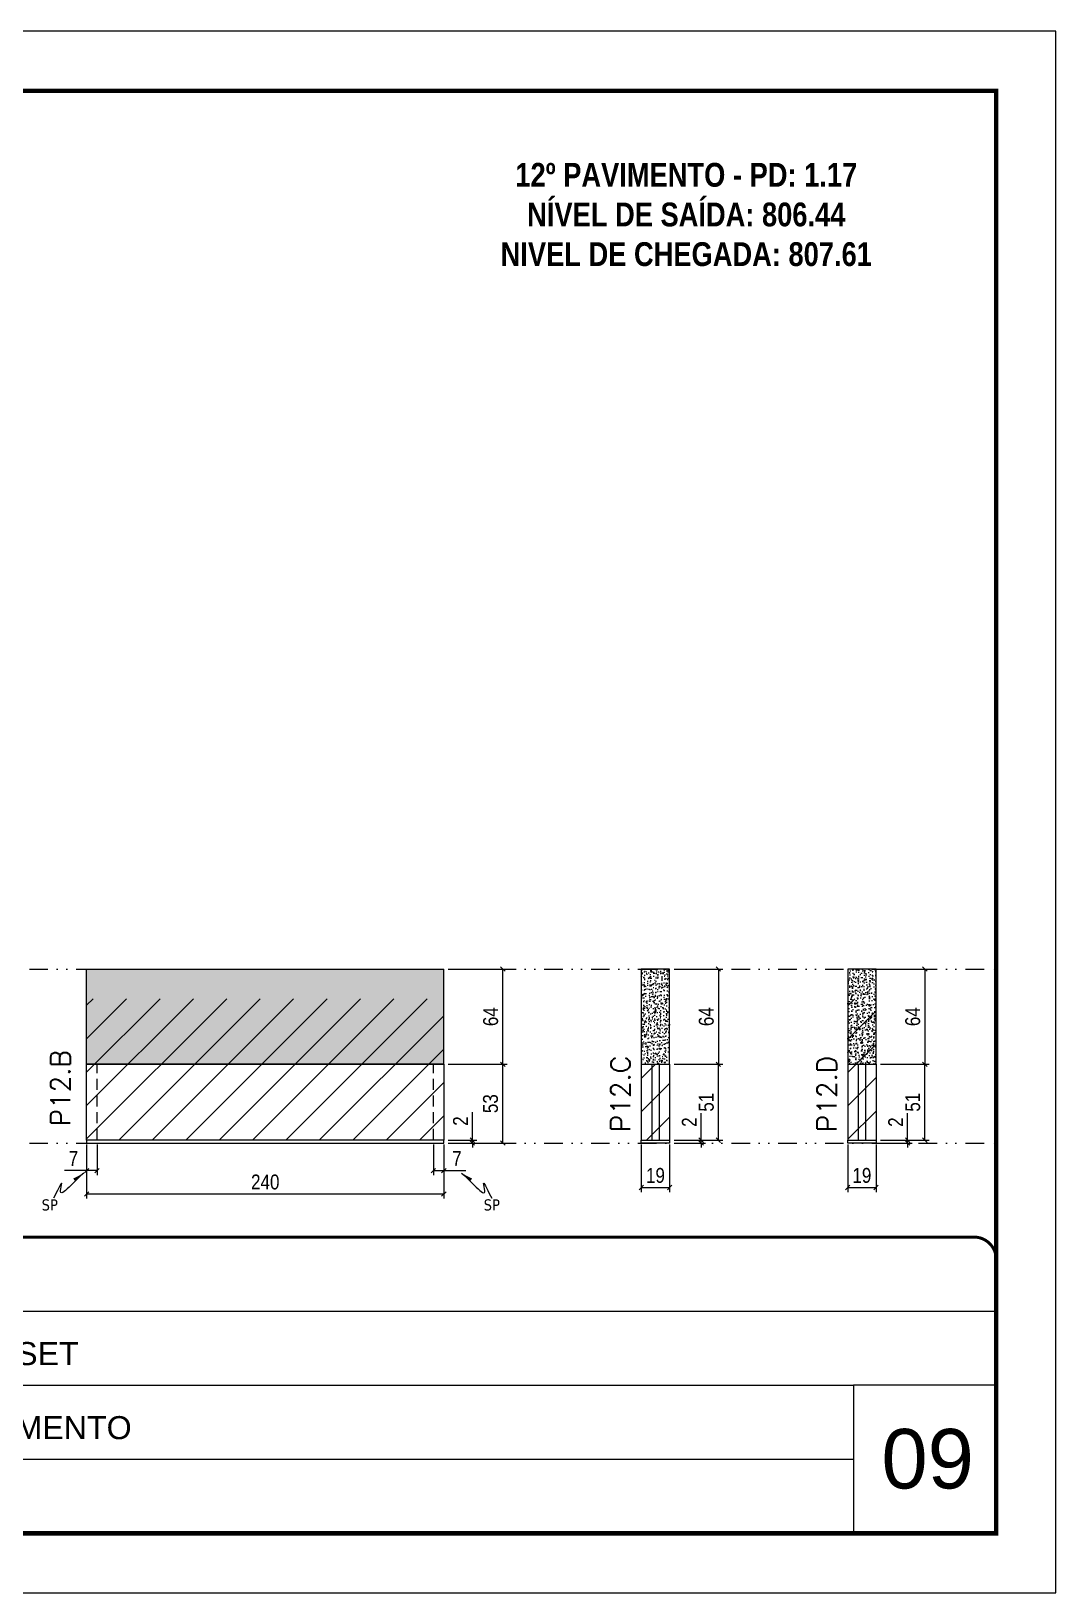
# Model space of a CAD drawing. Extents: x 808 to 7089, y -98 to 17032.
# Drawn here: x 1605 to 2293, y 13685 to 14735 of the extents above; entities that cross this region are included whole.
import ezdxf

# ---------------------------------------------------------------- set-up
doc = ezdxf.new("R2010")
doc.units = 0
for name, pattern in [('CONTINUO', [0]), ('DASHED', [0.75, 0.5, -0.25]), ('DIVIDE2', [0.625, 0.25, -0.125, 0, -0.125, 0, -0.125]), ('HIDDEN', [0.375, 0.25, -0.125])]:
    doc.linetypes.add(name, pattern=pattern)
for name, color, linetype, lineweight in [('CARIMBO', 255, 'Continuous', 9), ('Folhas', 255, 'Continuous', 9), ('REAPROVEITAMENTO', 251, 'Continuous', 9), ('SARRAFO DE PRESSAO', 251, 'DASHED', 9), ('Texto Seção', 7, 'Continuous', 15)]:
    doc.layers.add(name, color=color, linetype=linetype, lineweight=lineweight)
for name, color, linetype in [('COTA', 241, 'Continuous'), ('NOMENCLATURA', 7, 'Continuous'), ('Nível', 160, 'Continuous'), ('Painéis', 200, 'Continuous'), ('SARR_2.2x7', 40, 'Continuous'), ('Sarrafo de Pressão', 42, 'HIDDEN'), ('texto', 7, 'Continuous')]:
    doc.layers.add(name, color=color, linetype=linetype)
doc.styles.add('ARIAL', font='arial.ttf')
doc.styles.add('COTA TECNICA', font='techl___.ttf', dxfattribs={"height": 10})
doc.styles.add('COTA TECNICA-50', font='techl___.ttf', dxfattribs={"height": 10})
doc.styles.add('REGUA-120', font='ROMANS.shx', dxfattribs={"height": 15})
doc.styles.add('ROMANC', font='techb___.ttf', dxfattribs={"height": 2.5})
doc.styles.get("Standard").update_dxf_attribs({"font": 'arial.ttf'})
doc.dimstyles.new('COTA PAINEL-50', dxfattribs={"dimtxt": 10, "dimasz": 3, "dimexe": 3, "dimexo": 3, "dimgap": 3, "dimtad": 1, "dimdec": 1, "dimzin": 12, "dimdsep": 46, "dimtxsty": 'COTA TECNICA-50', "dimblk1": 'OBLIQUE', "dimblk2": 'OBLIQUE', "dimsah": 1, "dimcen": 0.9, "dimclrd": 4, "dimclre": 4, "dimclrt": 240, "dimadec": 1, "dimazin": 3, "dimtfac": 1, "dimtdec": 1, "dimtmove": 0, "dimatfit": 3, "dimfxl": 1, "dimtolj": 1, "dimtzin": 12, "dimarcsym": 0})
doc.dimstyles.new('PAINEL', dxfattribs={"dimtxt": 10, "dimasz": 3, "dimexe": 3, "dimexo": 3, "dimgap": 3, "dimtad": 1, "dimdec": 1, "dimzin": 12, "dimdsep": 46, "dimtxsty": 'COTA TECNICA', "dimblk1": 'OBLIQUE', "dimblk2": 'OBLIQUE', "dimsah": 1, "dimcen": 0.9, "dimclrd": 4, "dimclre": 4, "dimclrt": 240, "dimadec": 1, "dimazin": 3, "dimtfac": 1, "dimtdec": 1, "dimtmove": 0, "dimatfit": 3, "dimfxl": 1, "dimtolj": 1, "dimtzin": 12, "dimarcsym": 0})
doc.dimstyles.get("Standard").update_dxf_attribs({"dimtxt": 0.18, "dimasz": 0.18, "dimexe": 0.18, "dimexo": 0.0625, "dimgap": 0.09, "dimtad": 0, "dimtih": 1, "dimtoh": 1, "dimdec": 4, "dimzin": 0, "dimdsep": 46, "dimtxsty": 'Standard', "dimcen": 0.09, "dimadec": 0, "dimazin": 0, "dimtfac": 1, "dimtdec": 4, "dimtofl": 0, "dimtmove": 0, "dimatfit": 3, "dimfxl": 1, "dimtolj": 1, "dimtzin": 0, "dimarcsym": 0})
pattern_1 = [(45, (-4768.5, -1148.575), (-11.22532, 11.22532), [])]
pattern_2 = [(50, (-4768.5, -1192.575), (5.4655401, -0.4781726), [0.5715, -6.2865]), (355, (-4768.5, -1192.575), (-1.0573026, 5.7317054), [0.4572, -5.0292175]), (100.451445, (-4768.0445, -1192.615), (4.4082374, 5.2535326), [0.4857003, -5.3427073]), (46.1842, (-4768.5, -1191.051), (8.1323712, -1.2612698), [0.85725, -9.42975]), (96.63556, (-4767.822, -1191.156), (7.122124, 7.4227837), [0.7285507, -8.0140682]), (351.18415, (-4768.5, -1191.051), (7.122124, 7.4227837), [0.685799, -7.543792]), (21, (-4767.738, -1191.432), (4.5484317, -3.067956), [0.5715, -6.2865]), (326, (-4767.738, -1191.432), (1.8540609, 5.525639), [0.4572, -5.0292]), (71.451445, (-4767.359, -1191.688), (6.4024926, 2.457683), [0.4857003, -5.3426981]), (37.5, (-4768.5, -1192.5751), (0.0926581, 2.53665117), [0, -4.96824, 0, -5.1054, 0, -5.04825]), (7.5, (-4768.5, -1192.575), (2.00458988, 3.00541724), [0, -2.91084, 0, -4.85394, 0, -1.92405]), (327.5, (-4770.1993, -1192.5751), (4.06771786, -0.17186232), [0, -1.905, 0, -5.9436, 0, -7.8867]), (317.5, (-4770.9613, -1192.575), (4.44387544, 0.7627947), [0, -2.4765, 0, -3.94716, 0, -5.6007])]

# ---------------------------------------------------------------- blocks, each defined once
blk = doc.blocks.new('9999999999')
at = {"color": 30, "linetype": 'CONTINUO'}
for p, q in [((98564.6, 34379.6), (99584, 34379.6)), ((98564.6, 34329.8), (99488, 34329.8)), ((99584, 34329.8), (99488, 34329.8)), ((99488, 34329.8), (99488, 34230.2)), ((98564.6, 34280), (99488, 34280))]:
    blk.add_line(p, q, dxfattribs=at)
at = {"color": 30, "linetype": 'CONTINUO', "const_width": 2}
blk.add_lwpolyline([(99584, 34230.2), (99584, 34414.4, 0.414214), (99569, 34429.4), (98229, 34429.4, 0.414214), (98214, 34414.4), (98214, 34245.2, 0.414214), (98229, 34230.2), (99584, 34230.2)], format="xyb", dxfattribs=at)
at = {"layer": 'Folhas'}
blk.add_lwpolyline([(98139, 34190.2), (99624, 34190.2), (99624, 35240.2), (98139, 35240.2)], close=True, dxfattribs=at)
at = {"layer": 'Folhas', "color": 30, "const_width": 3}
blk.add_lwpolyline([(98214, 34230.2), (99584, 34230.2), (99584, 35200.2), (98214, 35200.2)], close=True, dxfattribs=at)
at = {"color": 7, "linetype": 'Continuous', "ltscale": 5, "style": 'ARIAL'}
for s, height, p in [('NIK SUNSET', 15.48, (98837.7, 34343.3)), ('12º PAVIMENTO', 15.483, (98837.7, 34293.5))]:
    blk.add_text(s, height=height, dxfattribs=at).set_placement(p)
blk = doc.blocks.new('_Oblique')
at = {"color": 0, "linetype": 'ByBlock', "lineweight": -2}
blk.add_line((-0.5, -0.5), (0.5, 0.5), dxfattribs=at)
blk = doc.blocks.new('*D1184')
at = {"layer": 'COTA', "color": 4, "lineweight": -2, "transparency": 16777216}
for p, q in [((1642, 13986.7), (1642, 13950.4)), ((1882, 13986.7), (1882, 13950.4)), ((1882, 13953.4), (1642, 13953.4))]:
    blk.add_line(p, q, dxfattribs=at)
at = {"layer": 'Defpoints', "color": 0, "transparency": 16777216}
for p in [(1642, 13989.7), (1882, 13989.7), (1642, 13953.4)]:
    blk.add_point(p, dxfattribs=at)
at = {"layer": 'COTA', "color": 4, "lineweight": -2, "transparency": 16777216, "xscale": 3, "yscale": 3, "zscale": 3, "rotation": 180}
blk.add_blockref('_Oblique', (1642, 13953.4), dxfattribs=at)
at = {"layer": 'COTA', "color": 4, "lineweight": -2, "transparency": 16777216, "xscale": 3, "yscale": 3, "zscale": 3}
blk.add_blockref('_Oblique', (1882, 13953.4), dxfattribs=at)
at = {"layer": 'COTA', "color": 240, "transparency": 16777216, "insert": (1762, 13961.5), "char_height": 10, "attachment_point": 5, "style": 'COTA TECNICA'}
blk.add_mtext('\\A1;240', dxfattribs=at)
blk = doc.blocks.new('*D1185')
at = {"layer": 'COTA', "color": 4, "lineweight": -2, "transparency": 16777216}
for p, q in [((1875, 13986.7), (1875, 13966.2)), ((1882, 13984.7), (1882, 13966.2)), ((1875, 13969.2), (1882, 13969.2)), ((1882, 13969.2), (1896.7, 13969.2))]:
    blk.add_line(p, q, dxfattribs=at)
at = {"layer": 'Defpoints', "color": 0, "transparency": 16777216}
for p in [(1875, 13989.7), (1882, 13987.7), (1882, 13969.2)]:
    blk.add_point(p, dxfattribs=at)
at = {"layer": 'COTA', "color": 4, "lineweight": -2, "transparency": 16777216, "xscale": 3, "yscale": 3, "zscale": 3, "rotation": 180}
blk.add_blockref('_Oblique', (1875, 13969.2), dxfattribs=at)
at = {"layer": 'COTA', "color": 4, "lineweight": -2, "transparency": 16777216, "xscale": 3, "yscale": 3, "zscale": 3}
blk.add_blockref('_Oblique', (1882, 13969.2), dxfattribs=at)
at = {"layer": 'COTA', "color": 240, "transparency": 16777216, "insert": (1890.8, 13977.3), "char_height": 10, "attachment_point": 5, "style": 'COTA TECNICA-50'}
blk.add_mtext('\\A1;7', dxfattribs=at)
blk = doc.blocks.new('*D1186')
at = {"layer": 'COTA', "color": 4, "lineweight": -2, "transparency": 16777216}
for p, q in [((1649, 13986.7), (1649, 13966.2)), ((1642, 13984.7), (1642, 13966.2)), ((1642, 13969.2), (1627.2, 13969.2)), ((1649, 13969.2), (1642, 13969.2))]:
    blk.add_line(p, q, dxfattribs=at)
at = {"layer": 'Defpoints', "color": 0, "transparency": 16777216}
for p in [(1642, 13987.7), (1649, 13989.7), (1642, 13969.2)]:
    blk.add_point(p, dxfattribs=at)
at = {"layer": 'COTA', "color": 4, "lineweight": -2, "transparency": 16777216, "xscale": 3, "yscale": 3, "zscale": 3, "rotation": 180}
blk.add_blockref('_Oblique', (1642, 13969.2), dxfattribs=at)
at = {"layer": 'COTA', "color": 4, "lineweight": -2, "transparency": 16777216, "xscale": 3, "yscale": 3, "zscale": 3}
blk.add_blockref('_Oblique', (1649, 13969.2), dxfattribs=at)
at = {"layer": 'COTA', "color": 240, "transparency": 16777216, "insert": (1633.1, 13977.3), "char_height": 10, "attachment_point": 5, "style": 'COTA TECNICA-50'}
blk.add_mtext('\\A1;7', dxfattribs=at)
blk = doc.blocks.new('*D1187')
at = {"layer": 'COTA', "color": 4, "linetype": 'ByBlock', "lineweight": -2, "transparency": 16777216}
for p, q in [((1885, 14040.7), (1924.6, 14040.7)), ((1921.6, 13987.7), (1921.6, 14040.7)), ((1885, 13987.7), (1924.6, 13987.7))]:
    blk.add_line(p, q, dxfattribs=at)
at = {"layer": 'Defpoints', "color": 0, "linetype": 'ByBlock', "transparency": 16777216}
for p in [(1882, 14040.7), (1921.6, 14040.7), (1882, 13987.7)]:
    blk.add_point(p, dxfattribs=at)
at = {"layer": 'COTA', "color": 4, "linetype": 'ByBlock', "lineweight": -2, "transparency": 16777216, "xscale": 3, "yscale": 3, "zscale": 3}
for p, rotation in [((1921.6, 14040.7), 90), ((1921.6, 13987.7), 270)]:
    blk.add_blockref('_Oblique', p, dxfattribs=dict(at, rotation=rotation))
at = {"layer": 'COTA', "color": 240, "linetype": 'ByBlock', "transparency": 16777216, "insert": (1913.4, 14014.2), "char_height": 10, "attachment_point": 5, "rotation": 90, "style": 'COTA TECNICA'}
blk.add_mtext('\\A1;53', dxfattribs=at)
blk = doc.blocks.new('*D1188')
at = {"layer": 'COTA', "color": 4, "lineweight": -2, "transparency": 16777216}
for p, q in [((1901.2, 13989.7), (1901.2, 14008.5)), ((1885, 13989.7), (1904.2, 13989.7)), ((1885, 13987.7), (1904.2, 13987.7)), ((1901.2, 13987.7), (1901.2, 13989.7)), ((1901.2, 13987.7), (1901.2, 13984.7))]:
    blk.add_line(p, q, dxfattribs=at)
at = {"layer": 'Defpoints', "color": 0, "transparency": 16777216}
for p in [(1882, 13989.7), (1882, 13987.7), (1901.2, 13987.7)]:
    blk.add_point(p, dxfattribs=at)
at = {"layer": 'COTA', "color": 4, "lineweight": -2, "transparency": 16777216, "xscale": 3, "yscale": 3, "zscale": 3}
for p, rotation in [((1901.2, 13989.7), 270), ((1901.2, 13987.7), 90)]:
    blk.add_blockref('_Oblique', p, dxfattribs=dict(at, rotation=rotation))
at = {"layer": 'COTA', "color": 240, "transparency": 16777216, "insert": (1893.2, 14002.5), "char_height": 10, "attachment_point": 5, "rotation": 90, "style": 'COTA TECNICA-50'}
blk.add_mtext('\\A1;2', dxfattribs=at)
blk = doc.blocks.new('*D1189')
at = {"layer": 'COTA', "color": 4, "linetype": 'ByBlock', "lineweight": -2, "transparency": 16777216}
for p, q in [((1885, 14040.7), (1924.6, 14040.7)), ((1921.6, 13987.7), (1921.6, 14040.7)), ((1885, 13987.7), (1924.6, 13987.7))]:
    blk.add_line(p, q, dxfattribs=at)
at = {"layer": 'Defpoints', "color": 0, "linetype": 'ByBlock', "transparency": 16777216}
for p in [(1882, 14040.7), (1921.6, 14040.7), (1882, 13987.7)]:
    blk.add_point(p, dxfattribs=at)
at = {"layer": 'COTA', "color": 4, "linetype": 'ByBlock', "lineweight": -2, "transparency": 16777216, "xscale": 3, "yscale": 3, "zscale": 3}
for p, rotation in [((1921.6, 14040.7), 90), ((1921.6, 13987.7), 270)]:
    blk.add_blockref('_Oblique', p, dxfattribs=dict(at, rotation=rotation))
at = {"layer": 'COTA', "color": 240, "linetype": 'ByBlock', "transparency": 16777216, "insert": (1913.4, 14014.2), "char_height": 10, "attachment_point": 5, "rotation": 90, "style": 'COTA TECNICA'}
blk.add_mtext('\\A1;53', dxfattribs=at)
blk = doc.blocks.new('*D1194')
at = {"layer": 'COTA', "color": 4, "lineweight": -2, "transparency": 16777216}
for p, q in [((2014.7, 13986.7), (2014.7, 13954.8)), ((2033.7, 13986.7), (2033.7, 13954.8)), ((2014.7, 13957.8), (2033.7, 13957.8))]:
    blk.add_line(p, q, dxfattribs=at)
at = {"layer": 'Defpoints', "color": 0, "transparency": 16777216}
for p in [(2014.7, 13989.7), (2033.7, 13989.7), (2033.7, 13957.8)]:
    blk.add_point(p, dxfattribs=at)
at = {"layer": 'COTA', "color": 4, "lineweight": -2, "transparency": 16777216, "xscale": 3, "yscale": 3, "zscale": 3, "rotation": 180}
blk.add_blockref('_Oblique', (2014.7, 13957.8), dxfattribs=at)
at = {"layer": 'COTA', "color": 4, "lineweight": -2, "transparency": 16777216, "xscale": 3, "yscale": 3, "zscale": 3}
blk.add_blockref('_Oblique', (2033.7, 13957.8), dxfattribs=at)
at = {"layer": 'COTA', "color": 240, "transparency": 16777216, "insert": (2024.2, 13965.9), "char_height": 10, "attachment_point": 5, "style": 'COTA TECNICA'}
blk.add_mtext('\\A1;19', dxfattribs=at)
blk = doc.blocks.new('*D1195')
at = {"layer": 'COTA', "color": 4, "lineweight": -2, "transparency": 16777216}
for p, q in [((2054.9, 13989.7), (2054.9, 14007.9)), ((2036.7, 13989.7), (2057.9, 13989.7)), ((2036.7, 13987.7), (2057.9, 13987.7)), ((2054.9, 13987.7), (2054.9, 13989.7)), ((2054.9, 13987.7), (2054.9, 13984.7))]:
    blk.add_line(p, q, dxfattribs=at)
at = {"layer": 'Defpoints', "color": 0, "transparency": 16777216}
for p in [(2033.7, 13989.7), (2033.7, 13987.7), (2054.9, 13989.7)]:
    blk.add_point(p, dxfattribs=at)
at = {"layer": 'COTA', "color": 4, "lineweight": -2, "transparency": 16777216, "xscale": 3, "yscale": 3, "zscale": 3}
for p, rotation in [((2054.9, 13989.7), 270), ((2054.9, 13987.7), 90)]:
    blk.add_blockref('_Oblique', p, dxfattribs=dict(at, rotation=rotation))
at = {"layer": 'COTA', "color": 240, "transparency": 16777216, "insert": (2046.9, 14001.8), "char_height": 10, "attachment_point": 5, "rotation": 90, "style": 'COTA TECNICA-50'}
blk.add_mtext('\\A1;2', dxfattribs=at)
blk = doc.blocks.new('*D1219')
at = {"layer": 'COTA', "color": 4, "linetype": 'ByBlock', "lineweight": -2, "transparency": 16777216}
for p, q in [((2036.7, 14104.7), (2069.5, 14104.7)), ((2066.5, 14104.7), (2066.5, 14040.7)), ((2036.7, 14040.7), (2069.5, 14040.7))]:
    blk.add_line(p, q, dxfattribs=at)
at = {"layer": 'Defpoints', "color": 0, "linetype": 'ByBlock', "transparency": 16777216}
for p in [(2033.7, 14104.7), (2033.7, 14040.7), (2066.5, 14040.7)]:
    blk.add_point(p, dxfattribs=at)
at = {"layer": 'COTA', "color": 4, "linetype": 'ByBlock', "lineweight": -2, "transparency": 16777216, "xscale": 3, "yscale": 3, "zscale": 3}
for p, rotation in [((2066.5, 14104.7), 90), ((2066.5, 14040.7), 270)]:
    blk.add_blockref('_Oblique', p, dxfattribs=dict(at, rotation=rotation))
at = {"layer": 'COTA', "color": 240, "linetype": 'ByBlock', "transparency": 16777216, "insert": (2058.4, 14072.7), "char_height": 10, "attachment_point": 5, "rotation": 90, "style": 'COTA TECNICA'}
blk.add_mtext('\\A1;64', dxfattribs=at)
blk = doc.blocks.new('*D1220')
at = {"layer": 'COTA', "color": 4, "lineweight": -2, "transparency": 16777216}
for p, q in [((2036.7, 14040.7), (2069.5, 14040.7)), ((2066.5, 13989.7), (2066.5, 14040.7)), ((2036.7, 13989.7), (2069.5, 13989.7))]:
    blk.add_line(p, q, dxfattribs=at)
at = {"layer": 'Defpoints', "color": 0, "transparency": 16777216}
for p in [(2033.7, 14040.7), (2066.5, 14040.7), (2033.7, 13989.7)]:
    blk.add_point(p, dxfattribs=at)
at = {"layer": 'COTA', "color": 4, "lineweight": -2, "transparency": 16777216, "xscale": 3, "yscale": 3, "zscale": 3}
for p, rotation in [((2066.5, 14040.7), 90), ((2066.5, 13989.7), 270)]:
    blk.add_blockref('_Oblique', p, dxfattribs=dict(at, rotation=rotation))
at = {"layer": 'COTA', "color": 240, "transparency": 16777216, "insert": (2058.4, 14015.2), "char_height": 10, "attachment_point": 5, "rotation": 90, "style": 'COTA TECNICA-50'}
blk.add_mtext('\\A1;51', dxfattribs=at)
blk = doc.blocks.new('*D1196')
at = {"layer": 'COTA', "color": 4, "lineweight": -2, "transparency": 16777216}
for p, q in [((2153.4, 13986.7), (2153.4, 13954.8)), ((2172.4, 13986.7), (2172.4, 13954.8)), ((2153.4, 13957.8), (2172.4, 13957.8))]:
    blk.add_line(p, q, dxfattribs=at)
at = {"layer": 'Defpoints', "color": 0, "transparency": 16777216}
for p in [(2153.4, 13989.7), (2172.4, 13989.7), (2172.4, 13957.8)]:
    blk.add_point(p, dxfattribs=at)
at = {"layer": 'COTA', "color": 4, "lineweight": -2, "transparency": 16777216, "xscale": 3, "yscale": 3, "zscale": 3, "rotation": 180}
blk.add_blockref('_Oblique', (2153.4, 13957.8), dxfattribs=at)
at = {"layer": 'COTA', "color": 4, "lineweight": -2, "transparency": 16777216, "xscale": 3, "yscale": 3, "zscale": 3}
blk.add_blockref('_Oblique', (2172.4, 13957.8), dxfattribs=at)
at = {"layer": 'COTA', "color": 240, "transparency": 16777216, "insert": (2162.9, 13965.9), "char_height": 10, "attachment_point": 5, "style": 'COTA TECNICA'}
blk.add_mtext('\\A1;19', dxfattribs=at)
blk = doc.blocks.new('*D1197')
at = {"layer": 'COTA', "color": 4, "lineweight": -2, "transparency": 16777216}
for p, q in [((2193.6, 13989.7), (2193.6, 14007.9)), ((2175.4, 13989.7), (2196.6, 13989.7)), ((2175.4, 13987.7), (2196.6, 13987.7)), ((2193.6, 13987.7), (2193.6, 13989.7)), ((2193.6, 13987.7), (2193.6, 13984.7))]:
    blk.add_line(p, q, dxfattribs=at)
at = {"layer": 'Defpoints', "color": 0, "transparency": 16777216}
for p in [(2172.4, 13989.7), (2172.4, 13987.7), (2193.6, 13989.7)]:
    blk.add_point(p, dxfattribs=at)
at = {"layer": 'COTA', "color": 4, "lineweight": -2, "transparency": 16777216, "xscale": 3, "yscale": 3, "zscale": 3}
for p, rotation in [((2193.6, 13989.7), 270), ((2193.6, 13987.7), 90)]:
    blk.add_blockref('_Oblique', p, dxfattribs=dict(at, rotation=rotation))
at = {"layer": 'COTA', "color": 240, "transparency": 16777216, "insert": (2185.6, 14001.8), "char_height": 10, "attachment_point": 5, "rotation": 90, "style": 'COTA TECNICA-50'}
blk.add_mtext('\\A1;2', dxfattribs=at)
blk = doc.blocks.new('*D1221')
at = {"layer": 'COTA', "color": 4, "linetype": 'ByBlock', "lineweight": -2, "transparency": 16777216}
for p, q in [((2175.4, 14104.7), (2208.2, 14104.7)), ((2205.2, 14104.7), (2205.2, 14040.7)), ((2175.4, 14040.7), (2208.2, 14040.7))]:
    blk.add_line(p, q, dxfattribs=at)
at = {"layer": 'Defpoints', "color": 0, "linetype": 'ByBlock', "transparency": 16777216}
for p in [(2172.4, 14104.7), (2172.4, 14040.7), (2205.2, 14040.7)]:
    blk.add_point(p, dxfattribs=at)
at = {"layer": 'COTA', "color": 4, "linetype": 'ByBlock', "lineweight": -2, "transparency": 16777216, "xscale": 3, "yscale": 3, "zscale": 3}
for p, rotation in [((2205.2, 14104.7), 90), ((2205.2, 14040.7), 270)]:
    blk.add_blockref('_Oblique', p, dxfattribs=dict(at, rotation=rotation))
at = {"layer": 'COTA', "color": 240, "linetype": 'ByBlock', "transparency": 16777216, "insert": (2197.1, 14072.7), "char_height": 10, "attachment_point": 5, "rotation": 90, "style": 'COTA TECNICA'}
blk.add_mtext('\\A1;64', dxfattribs=at)
blk = doc.blocks.new('*D1222')
at = {"layer": 'COTA', "color": 4, "lineweight": -2, "transparency": 16777216}
for p, q in [((2175.4, 14040.7), (2208.2, 14040.7)), ((2205.2, 13989.7), (2205.2, 14040.7)), ((2175.4, 13989.7), (2208.2, 13989.7))]:
    blk.add_line(p, q, dxfattribs=at)
at = {"layer": 'Defpoints', "color": 0, "transparency": 16777216}
for p in [(2172.4, 14040.7), (2205.2, 14040.7), (2172.4, 13989.7)]:
    blk.add_point(p, dxfattribs=at)
at = {"layer": 'COTA', "color": 4, "lineweight": -2, "transparency": 16777216, "xscale": 3, "yscale": 3, "zscale": 3}
for p, rotation in [((2205.2, 14040.7), 90), ((2205.2, 13989.7), 270)]:
    blk.add_blockref('_Oblique', p, dxfattribs=dict(at, rotation=rotation))
at = {"layer": 'COTA', "color": 240, "transparency": 16777216, "insert": (2197.1, 14015.2), "char_height": 10, "attachment_point": 5, "rotation": 90, "style": 'COTA TECNICA-50'}
blk.add_mtext('\\A1;51', dxfattribs=at)
blk = doc.blocks.new('*D1217')
at = {"layer": 'COTA', "color": 4, "lineweight": -2, "transparency": 16777216}
for p, q in [((1885, 14104.7), (1924.6, 14104.7)), ((1921.6, 14040.7), (1921.6, 14104.7)), ((1885, 14040.7), (1924.6, 14040.7))]:
    blk.add_line(p, q, dxfattribs=at)
at = {"layer": 'Defpoints', "color": 0, "transparency": 16777216}
for p in [(1882, 14104.7), (1921.6, 14104.7), (1882, 14040.7)]:
    blk.add_point(p, dxfattribs=at)
at = {"layer": 'COTA', "color": 4, "lineweight": -2, "transparency": 16777216, "xscale": 3, "yscale": 3, "zscale": 3}
for p, rotation in [((1921.6, 14104.7), 90), ((1921.6, 14040.7), 270)]:
    blk.add_blockref('_Oblique', p, dxfattribs=dict(at, rotation=rotation))
at = {"layer": 'COTA', "color": 240, "transparency": 16777216, "insert": (1913.5, 14072.7), "char_height": 10, "attachment_point": 5, "rotation": 90, "style": 'COTA TECNICA'}
blk.add_mtext('\\A1;64', dxfattribs=at)

msp = doc.modelspace()

# ---------------------------------------------------------------- hatches: boundary and pattern name
at = {"layer": 'COTA', "linetype": 'ByBlock'}
h = msp.add_hatch(dxfattribs=at)
h.set_pattern_fill('AR-CONC', color=256, scale=0.03)
h.set_pattern_definition([(50, (-4404.6205, -1192.575), (5.4655401, -0.4781726), [0.5715, -6.2865]), (355, (-4404.6205, -1192.575), (-1.0573026, 5.7317054), [0.4572, -5.0292175]), (100.451445, (-4404.165, -1192.615), (4.4082374, 5.2535326), [0.4857003, -5.3427073]), (46.1842, (-4404.6205, -1191.051), (8.1323712, -1.2612698), [0.85725, -9.42975]), (96.63556, (-4403.943, -1191.156), (7.122124, 7.4227837), [0.7285507, -8.0140682]), (351.18415, (-4404.6205, -1191.051), (7.122124, 7.4227837), [0.685799, -7.543792]), (21, (-4403.8585, -1191.432), (4.5484317, -3.067956), [0.5715, -6.2865]), (326, (-4403.8585, -1191.432), (1.8540609, 5.525639), [0.4572, -5.0292]), (71.451445, (-4403.4795, -1191.688), (6.4024926, 2.457683), [0.4857003, -5.3426981]), (37.5, (-4404.6205, -1192.5751), (0.0926581, 2.53665117), [0, -4.96824, 0, -5.1054, 0, -5.04825]), (7.5, (-4404.6205, -1192.575), (2.00458988, 3.00541724), [0, -2.91084, 0, -4.85394, 0, -1.92405]), (327.5, (-4406.3198, -1192.5751), (4.06771786, -0.17186232), [0, -1.905, 0, -5.9436, 0, -7.8867]), (317.5, (-4407.0818, -1192.575), (4.44387544, 0.7627947), [0, -2.4765, 0, -3.94716, 0, -5.6007])])
h.paths.add_polyline_path([(1881.98, 14040.74), (1881.98, 14104.74), (1641.98, 14104.74), (1641.98, 14040.74)])
h = msp.add_hatch(dxfattribs=at)
h.set_pattern_fill('AR-CONC', color=256, scale=0.03)
h.set_pattern_definition(pattern_2)
h.paths.add_polyline_path([(2033.67, 14104.74), (2014.67, 14104.74), (2014.67, 14040.74), (2033.67, 14040.74)])
h = msp.add_hatch(dxfattribs=at)
h.set_pattern_fill('AR-CONC', color=256, scale=0.03)
h.set_pattern_definition(pattern_2)
h.paths.add_polyline_path([(2172.39, 14104.74), (2153.39, 14104.74), (2153.39, 14040.74), (2172.39, 14040.74)])
at = {"layer": 'REAPROVEITAMENTO'}
h = msp.add_hatch(dxfattribs=at)
h.set_pattern_fill('ANSI31', color=256, scale=5)
h.set_pattern_definition([(45, (-4404.62, -1148.575), (-11.22532, 11.22532), [])])
h.paths.add_polyline_path([(1881.98, 13989.74), (1881.98, 14084.74), (1641.98, 14084.74), (1641.98, 13989.74)])
h = msp.add_hatch(dxfattribs=at)
h.set_pattern_fill('ANSI31', color=256, scale=5)
h.set_pattern_definition(pattern_1)
h.paths.add_polyline_path([(2172.39, 14084.72), (2153.39, 14084.72), (2153.39, 13989.74), (2172.39, 13989.74)])
h = msp.add_hatch(dxfattribs=at)
h.set_pattern_fill('ANSI31', color=256, scale=5)
h.set_pattern_definition(pattern_1)
h.paths.add_polyline_path([(2033.67, 14040.72), (2014.67, 14040.72), (2014.67, 13989.74), (2033.67, 13989.74)])

# ---------------------------------------------------------------- linework, layer by layer
at = {"layer": 'COTA', "linetype": 'ByBlock'}
for p, q in [((1641.98, 14104.74), (1641.98, 14104.74)), ((1641.98, 14040.74), (1641.98, 14104.74)), ((1641.98, 14104.74), (1881.98, 14104.74)), ((1881.98, 14040.74), (1881.98, 14104.74))]:
    msp.add_line(p, q, dxfattribs=at)
for points in [[(2014.67, 14040.72), (2033.67, 14040.72), (2033.67, 14104.74), (2014.67, 14104.74)], [(2153.39, 14040.72), (2172.39, 14040.72), (2172.39, 14104.74), (2153.39, 14104.74)]]:
    msp.add_lwpolyline(points, close=True, dxfattribs=at)
at = {"layer": 'Nível', "color": 4, "linetype": 'DIVIDE2', "ltscale": 50}
for p, q in [((1194.64, 14104.74), (2253.17, 14104.74)), ((1194.64, 13987.74), (2253.17, 13987.74))]:
    msp.add_line(p, q, dxfattribs=at)
at = {"layer": 'Painéis'}
for p, q in [((2014.67, 14040.74), (2033.67, 14040.74)), ((2014.67, 14040.72), (2014.67, 13989.74)), ((2033.67, 14040.72), (2033.67, 13989.74)), ((2153.39, 14040.74), (2172.39, 14040.74)), ((2153.39, 14040.72), (2153.39, 13989.74)), ((2172.39, 14040.72), (2172.39, 13989.74)), ((2014.67, 13989.74), (2033.67, 13989.74)), ((2014.67, 13989.74), (2033.67, 13989.74)), ((2014.67, 13987.74), (2014.67, 13989.74)), ((2033.67, 13987.74), (2014.67, 13987.74)), ((2033.67, 13989.74), (2033.67, 13987.74)), ((2153.39, 13989.74), (2172.39, 13989.74)), ((2153.39, 13989.74), (2172.39, 13989.74)), ((2153.39, 13987.74), (2153.39, 13989.74)), ((2172.39, 13987.74), (2153.39, 13987.74)), ((2172.39, 13989.74), (2172.39, 13987.74))]:
    msp.add_line(p, q, dxfattribs=at)
for points in [[(1641.98, 14040.74), (1881.98, 14040.74), (1881.98, 14040.74), (1641.98, 14040.74)], [(1641.98, 14040.74), (1881.98, 14040.74), (1881.98, 13989.74), (1641.98, 13989.74)], [(1641.98, 13987.74), (1881.98, 13987.74), (1881.98, 13989.74), (1641.98, 13989.74)]]:
    msp.add_lwpolyline(points, close=True, dxfattribs=at)
at = {"layer": 'SARR_2.2x7'}
for p, q in [((2021.67, 14040.72), (2021.67, 13989.74)), ((2026.67, 14040.72), (2026.67, 13989.74)), ((2160.39, 14040.72), (2160.39, 13989.74)), ((2165.39, 14040.72), (2165.39, 13989.74))]:
    msp.add_line(p, q, dxfattribs=at)
at = {"layer": 'Sarrafo de Pressão', "ltscale": 30}
for p, q in [((1648.98, 14040.74), (1648.98, 14040.74)), ((1648.98, 13989.74), (1648.98, 14040.74)), ((1874.98, 14040.74), (1874.98, 14040.74)), ((1874.98, 13989.74), (1874.98, 14040.74))]:
    msp.add_line(p, q, dxfattribs=at)

# ---------------------------------------------------------------- block references
at = {"layer": 'SARRAFO DE PRESSAO', "color": 6, "linetype": 'ByBlock'}
msp.add_blockref('9999999999', (-97330.81, -20504.88), dxfattribs=at)

# ---------------------------------------------------------------- texts
at = {"layer": 'CARIMBO', "style": 'ARIAL'}
msp.add_text('09', height=40, dxfattribs=at).set_placement((2176.03, 13755.47))
at = {"layer": 'NOMENCLATURA', "color": 2, "insert": (2044.91, 14673.47), "char_height": 16, "attachment_point": 2, "style": 'ROMANC'}
msp.add_mtext_dynamic_manual_height_columns('\\P12º PAVIMENTO - PD: 1.17\\PNÍVEL DE SAÍDA: 806.44\\PNIVEL DE CHEGADA: 807.61', width=328.3607, gutter_width=1, heights=[0], dxfattribs=at)
at = {"layer": 'texto', "color": 0, "char_height": 7.5, "attachment_point": 5}
for insert in [(1617.2, 13946.06), (1914.22, 13946.06)]:
    msp.add_mtext('{\\fTahoma|b0|i0|c0|p34;\\C4;SP}', dxfattribs=dict(at, insert=insert))
at = {"layer": 'Texto Seção', "char_height": 13, "width": 285.3299, "attachment_point": 7, "rotation": 90, "style": 'REGUA-120'}
for s, insert in [('P12.B', (1630.86, 13998.99)), ('P12.C', (2007.24, 13995.15)), ('P12.D', (2145.95, 13995.15))]:
    msp.add_mtext(s, dxfattribs=dict(at, insert=insert))

# ---------------------------------------------------------------- dimensions: what is measured, and where the dimension line sits
at = {"layer": 'COTA'}
for base, p1, p2, angle, dimstyle, picture, middle in [((1921.62, 14104.74), (1881.98, 14040.74), (1881.98, 14104.74), 90, 'PAINEL', '*D1217', (1913.51, 14072.74)), ((2066.53, 14040.74), (2033.67, 13989.74), (2033.67, 14040.74), 90, 'COTA PAINEL-50', '*D1220', (2058.42, 14015.24)), ((2205.24, 14040.74), (2172.39, 13989.74), (2172.39, 14040.74), 90, 'COTA PAINEL-50', '*D1222', (2197.13, 14015.24)), ((1641.98, 13969.23), (1648.98, 13989.74), (1641.98, 13987.74), 180, 'COTA PAINEL-50', '*D1186', (1633.11, 13977.3))]:
    dim = msp.add_linear_dim(base=base, p1=p1, p2=p2, angle=angle, dimstyle=dimstyle, dxfattribs=at)
    dim.commit()
    dim.dimension.update_dxf_attribs({"geometry": picture, "text_midpoint": middle})
at = {"layer": 'COTA', "linetype": 'ByBlock'}
for base, p1, p2, picture, middle in [((2066.53, 14040.72), (2033.67, 14104.74), (2033.67, 14040.72), '*D1219', (2058.43, 14072.73)), ((2205.24, 14040.72), (2172.39, 14104.74), (2172.39, 14040.72), '*D1221', (2197.14, 14072.73))]:
    dim = msp.add_linear_dim(base=base, p1=p1, p2=p2, angle=90, dimstyle='PAINEL', dxfattribs=at)
    dim.commit()
    dim.dimension.update_dxf_attribs({"geometry": picture, "text_midpoint": middle})
for picture in ['*D1187', '*D1189']:
    dim = msp.add_aligned_dim(p1=(1881.98, 13987.74), p2=(1881.98, 14040.74), distance=-39.64, dimstyle='PAINEL', dxfattribs=at)
    dim.commit()
    dim.dimension.update_dxf_attribs({"geometry": picture, "text_midpoint": (1913.4, 14014.24)})
at = {"layer": 'COTA'}
for base, p1, p2, picture, middle in [((1901.23, 13987.74), (1881.98, 13989.74), (1881.98, 13987.74), '*D1188', (1901.23, 14002.49)), ((2054.87, 13989.74), (2033.67, 13987.74), (2033.67, 13989.74), '*D1195', (2054.87, 14001.8)), ((2193.58, 13989.74), (2172.39, 13987.74), (2172.39, 13989.74), '*D1197', (2193.58, 14001.8))]:
    dim = msp.add_linear_dim(base=base, p1=p1, p2=p2, angle=90, dimstyle='COTA PAINEL-50', dxfattribs=at)
    dim.commit()
    dim.dimension.update_dxf_attribs({"geometry": picture, "text_midpoint": middle, "dimtype": 160})
dim = msp.add_linear_dim(base=(1641.98, 13953.38), p1=(1881.98, 13989.74), p2=(1641.98, 13989.74), angle=180, dimstyle='PAINEL', override={"dimarcsym": 2}, dxfattribs=at)
dim.commit()
dim.dimension.update_dxf_attribs({"geometry": '*D1184', "text_midpoint": (1761.98, 13961.48)})
dim = msp.add_linear_dim(base=(1881.98, 13969.23), p1=(1874.98, 13989.74), p2=(1881.98, 13987.74), dimstyle='COTA PAINEL-50', dxfattribs=at)
dim.commit()
dim.dimension.update_dxf_attribs({"geometry": '*D1185', "text_midpoint": (1890.84, 13977.3)})
for base, p1, p2, picture, middle in [((2033.67, 13957.85), (2014.67, 13989.74), (2033.67, 13989.74), '*D1194', (2024.17, 13965.93)), ((2172.39, 13957.85), (2153.39, 13989.74), (2172.39, 13989.74), '*D1196', (2162.89, 13965.93))]:
    dim = msp.add_linear_dim(base=base, p1=p1, p2=p2, dimstyle='PAINEL', override={"dimarcsym": 2}, dxfattribs=at)
    dim.commit()
    dim.dimension.update_dxf_attribs({"geometry": picture, "text_midpoint": middle})

# ---------------------------------------------------------------- leaders
at = {"layer": 'COTA', "path_type": 1}
for points in [[(1640.15, 13967.56), (1624.36, 13955.72), (1625.29, 13960.53), (1619.73, 13950.75)], [(1893.8, 13967.56), (1909.59, 13955.72), (1908.66, 13960.53), (1914.22, 13950.75)]]:
    msp.add_leader(points, dimstyle='Standard', override={"dimasz": 8}, dxfattribs=at)

doc.saveas('drawing.dxf')
